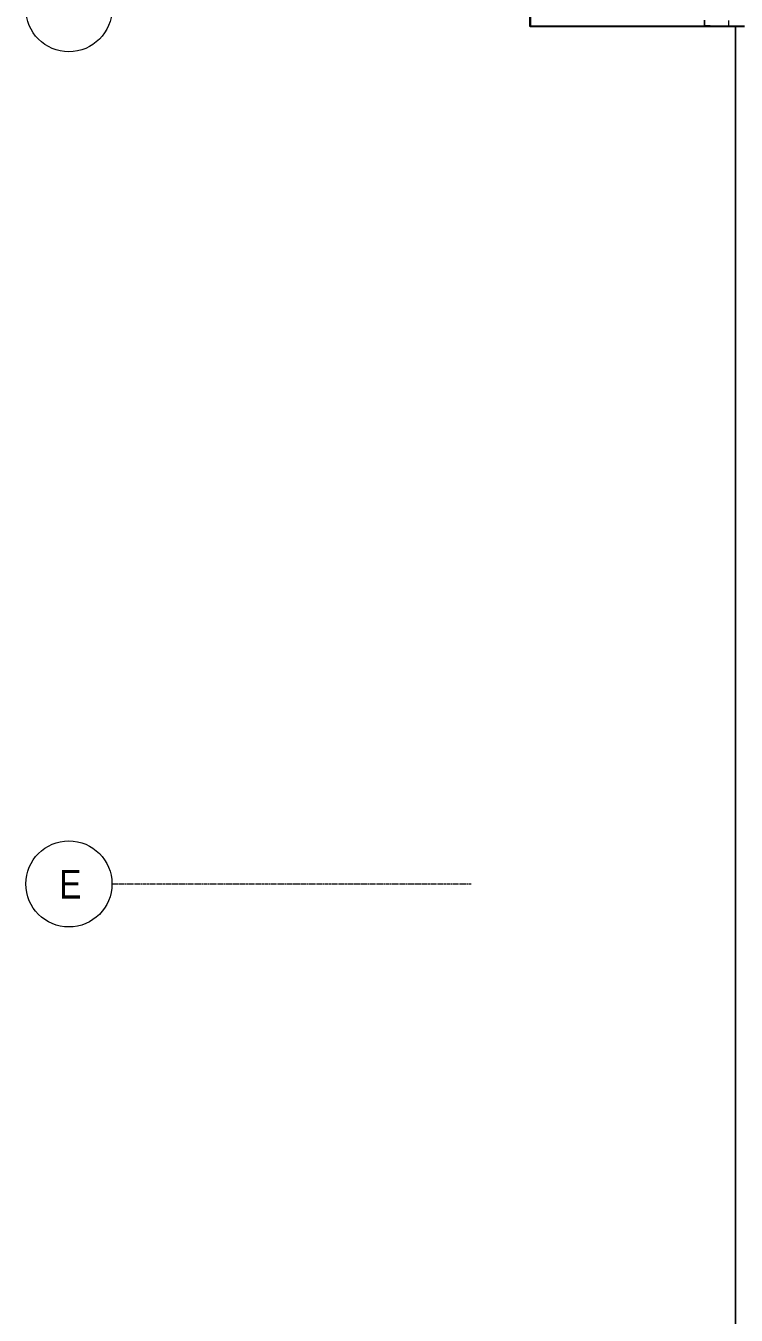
# Model space of a CAD drawing. Header units: centimetres. Extents: x -13617 to -9515, y -261 to 6553.
# Drawn here: x -13617 to -13122, y 2858 to 3756 of the extents above; entities that cross this region are included whole.
import ezdxf

# ---------------------------------------------------------------- set-up
doc = ezdxf.new("R2010")
doc.units = ezdxf.units.CM
for name, pattern in [('_Overhead', [0.47625, 0.3175, -0.15875]), ('_Overhead_2_', [0.47625, 0.3175, -0.15875]), ('Grid Line', [2.2225, 1.27, -0.3175, 0.3175, -0.3175])]:
    doc.linetypes.add(name, pattern=pattern)
for name, color, linetype, lineweight in [('A-FLOR', 7, 'Continuous', 9), ('S-BEAM', 7, 'Continuous', 9), ('S-GRID', 7, 'Continuous', 9), ('S-GRID-IDEN', 7, 'Continuous', 9)]:
    doc.layers.add(name, color=color, linetype=linetype, lineweight=lineweight)
doc.styles.add('Saira Condensed', font='SairaCondensed-Regular.ttf', dxfattribs={"height": 20})

# ---------------------------------------------------------------- blocks, each defined once
blk = doc.blocks.new('RVR_CERCHA_C01-01 - RVR_CERCHA_C01-01-1751364-Planta patio maniobras')
at = {"layer": 'S-BEAM', "color": 254, "true_color": 0xcccccc}
for p, q in [((599.42, 5), (743.66, 5)), ((599.42, 5), (748.7, 5)), ((599.42, 5), (743.66, 5)), ((743.66, 5), (599.42, 5)), ((599.42, 4.7), (610.6, 4.7)), ((609.3, 4.7), (599.42, 4.7)), ((599.42, 4.7), (748.66, 4.7)), ((610.6, 4.7), (599.42, 4.7)), ((610.6, 4.7), (599.42, 4.7)), ((601.13, 4.7), (610.6, 4.7)), ((610.6, 4.7), (609.3, 4.7)), ((609.3, 4.7), (609.3, 4.4)), ((610.6, 0.7), (610.6, 4.7)), ((610.6, 4.7), (743.66, 4.7)), ((743.66, 4.7), (610.6, 4.7)), ((743.66, 4.7), (610.6, 4.7)), ((623.25, 4.5), (625.25, 4.5)), ((623.25, 4.2), (623.25, 4.5)), ((623.25, 4.5), (623.25, 4.2)), ((625.25, 4.5), (623.25, 4.5)), ((625.25, 4.5), (625.25, 4.2)), ((627.25, 4.5), (625.25, 4.5)), ((625.25, 4.5), (627.25, 4.5)), ((627.25, 0.5), (627.25, 4.5)), ((627.25, 4.5), (627.25, 0.5)), ((743.66, 5), (747.98, 5)), ((743.66, 5), (748.66, 5)), ((748.66, 5), (743.66, 5)), ((743.66, 4.7), (743.66, 5)), ((743.66, 5), (748.66, 5)), ((748.66, 5), (743.66, 5)), ((743.66, 5), (743.66, 4.7)), ((743.66, 4.7), (747.98, 4.7)), ((748.65, 4.7), (743.66, 4.7)), ((748.65, 4.7), (743.66, 4.7)), ((748.36, 4.7), (743.66, 4.7)), ((743.66, 4.7), (748.36, 4.7)), ((747.98, 4.72), (747.98, 5)), ((747.98, 5), (748.66, 5)), ((748.65, 4.7), (747.98, 4.7)), ((748.36, 4.7), (748.36, -4.7)), ((748.36, -4.69), (748.36, 4.69)), ((748.66, 5), (748.66, -5)), ((748.66, 5), (748.66, 4.7)), ((748.66, 5), (748.66, -5)), ((748.66, -5), (748.66, 5)), ((748.66, -4.7), (748.66, 4.7)), ((748.66, 4.7), (748.66, -4.7)), ((748.7, 5), (748.7, -5))]:
    blk.add_line(p, q, dxfattribs=at)
blk = doc.blocks.new('PQ_RVR_EST-01_ZZ_ZZ_MO_T_A_rvt-1-Planta patio maniobras')
at = {"layer": 'A-FLOR', "color": 254, "linetype": '_Overhead', "true_color": 0xd4d4d4}
for p, q in [((-13122.84, 3755.75), (-13122.84, 3756.05)), ((-13122.84, 3756.05), (-13122.84, 3755.75)), ((-13122.84, 2309.95), (-13122.84, 3755.75)), ((-13122.84, 3755.75), (-13122.84, 2309.95))]:
    blk.add_line(p, q, dxfattribs=at)
at = {"layer": 'S-BEAM', "color": 254, "linetype": '_Overhead', "lineweight": 9, "true_color": 0xd4d4d4, "rotation": 180}
blk.add_blockref('RVR_CERCHA_C01-01 - RVR_CERCHA_C01-01-1751364-Planta patio maniobras', (-12517.31, 3760.75), dxfattribs=at)
blk = doc.blocks.new('PQ_RVR_ARQ-01_ZZ_ZZ_MO_T_A_rvt-1-Planta patio maniobras')
at = {"layer": 'A-FLOR', "color": 254, "linetype": '_Overhead_2_', "true_color": 0xd4d4d4}
for p, q in [((-13122.84, 3755.75), (-13122.84, 3756.05)), ((-13122.84, 3756.05), (-13122.84, 3755.75)), ((-13122.84, 2771.58), (-13122.84, 3755.75)), ((-13122.84, 3755.75), (-13122.84, 2771.58))]:
    blk.add_line(p, q, dxfattribs=at)
blk = doc.blocks.new('Grid - 3mm-1647199-Planta patio maniobras')
at = {"layer": 'S-GRID-IDEN', "color": 253, "true_color": 0xaaaaaa}
blk.add_circle((0, 0), 0.3, dxfattribs=at)

msp = doc.modelspace()

# ---------------------------------------------------------------- linework, layer by layer
at = {"layer": 'S-GRID', "color": 253, "linetype": 'Grid Line', "true_color": 0xaaaaaa}
msp.add_line((-13556.94, 3158.66), (-13306.94, 3158.66), dxfattribs=at)

# ---------------------------------------------------------------- block references
at = {"lineweight": 5}
msp.add_blockref('PQ_RVR_EST-01_ZZ_ZZ_MO_T_A_rvt-1-Planta patio maniobras', (0, 0), dxfattribs=at)
at = {"layer": 'S-GRID-IDEN', "color": 253, "true_color": 0xaaaaaa, "xscale": 99.99999999999993, "yscale": 99.99999999999993, "zscale": 99.99999999999993, "rotation": 269.9999999999996}
for p in [(-13586.94, 3768.26), (-13586.94, 3158.66)]:
    msp.add_blockref('Grid - 3mm-1647199-Planta patio maniobras', p, dxfattribs=at)

# ---------------------------------------------------------------- texts
at = {"layer": 'S-GRID-IDEN', "color": 253, "true_color": 0xaaaaaa, "insert": (-13593.62, 3168.4), "char_height": 20, "width": 15.2321, "attachment_point": 1, "style": 'Saira Condensed'}
msp.add_mtext('E', dxfattribs=at)

# ---------------------------------------------------------------- next in the draw order: block references
at = {"lineweight": 5}
msp.add_blockref('PQ_RVR_ARQ-01_ZZ_ZZ_MO_T_A_rvt-1-Planta patio maniobras', (0, 0), dxfattribs=at)

doc.saveas('drawing.dxf')
